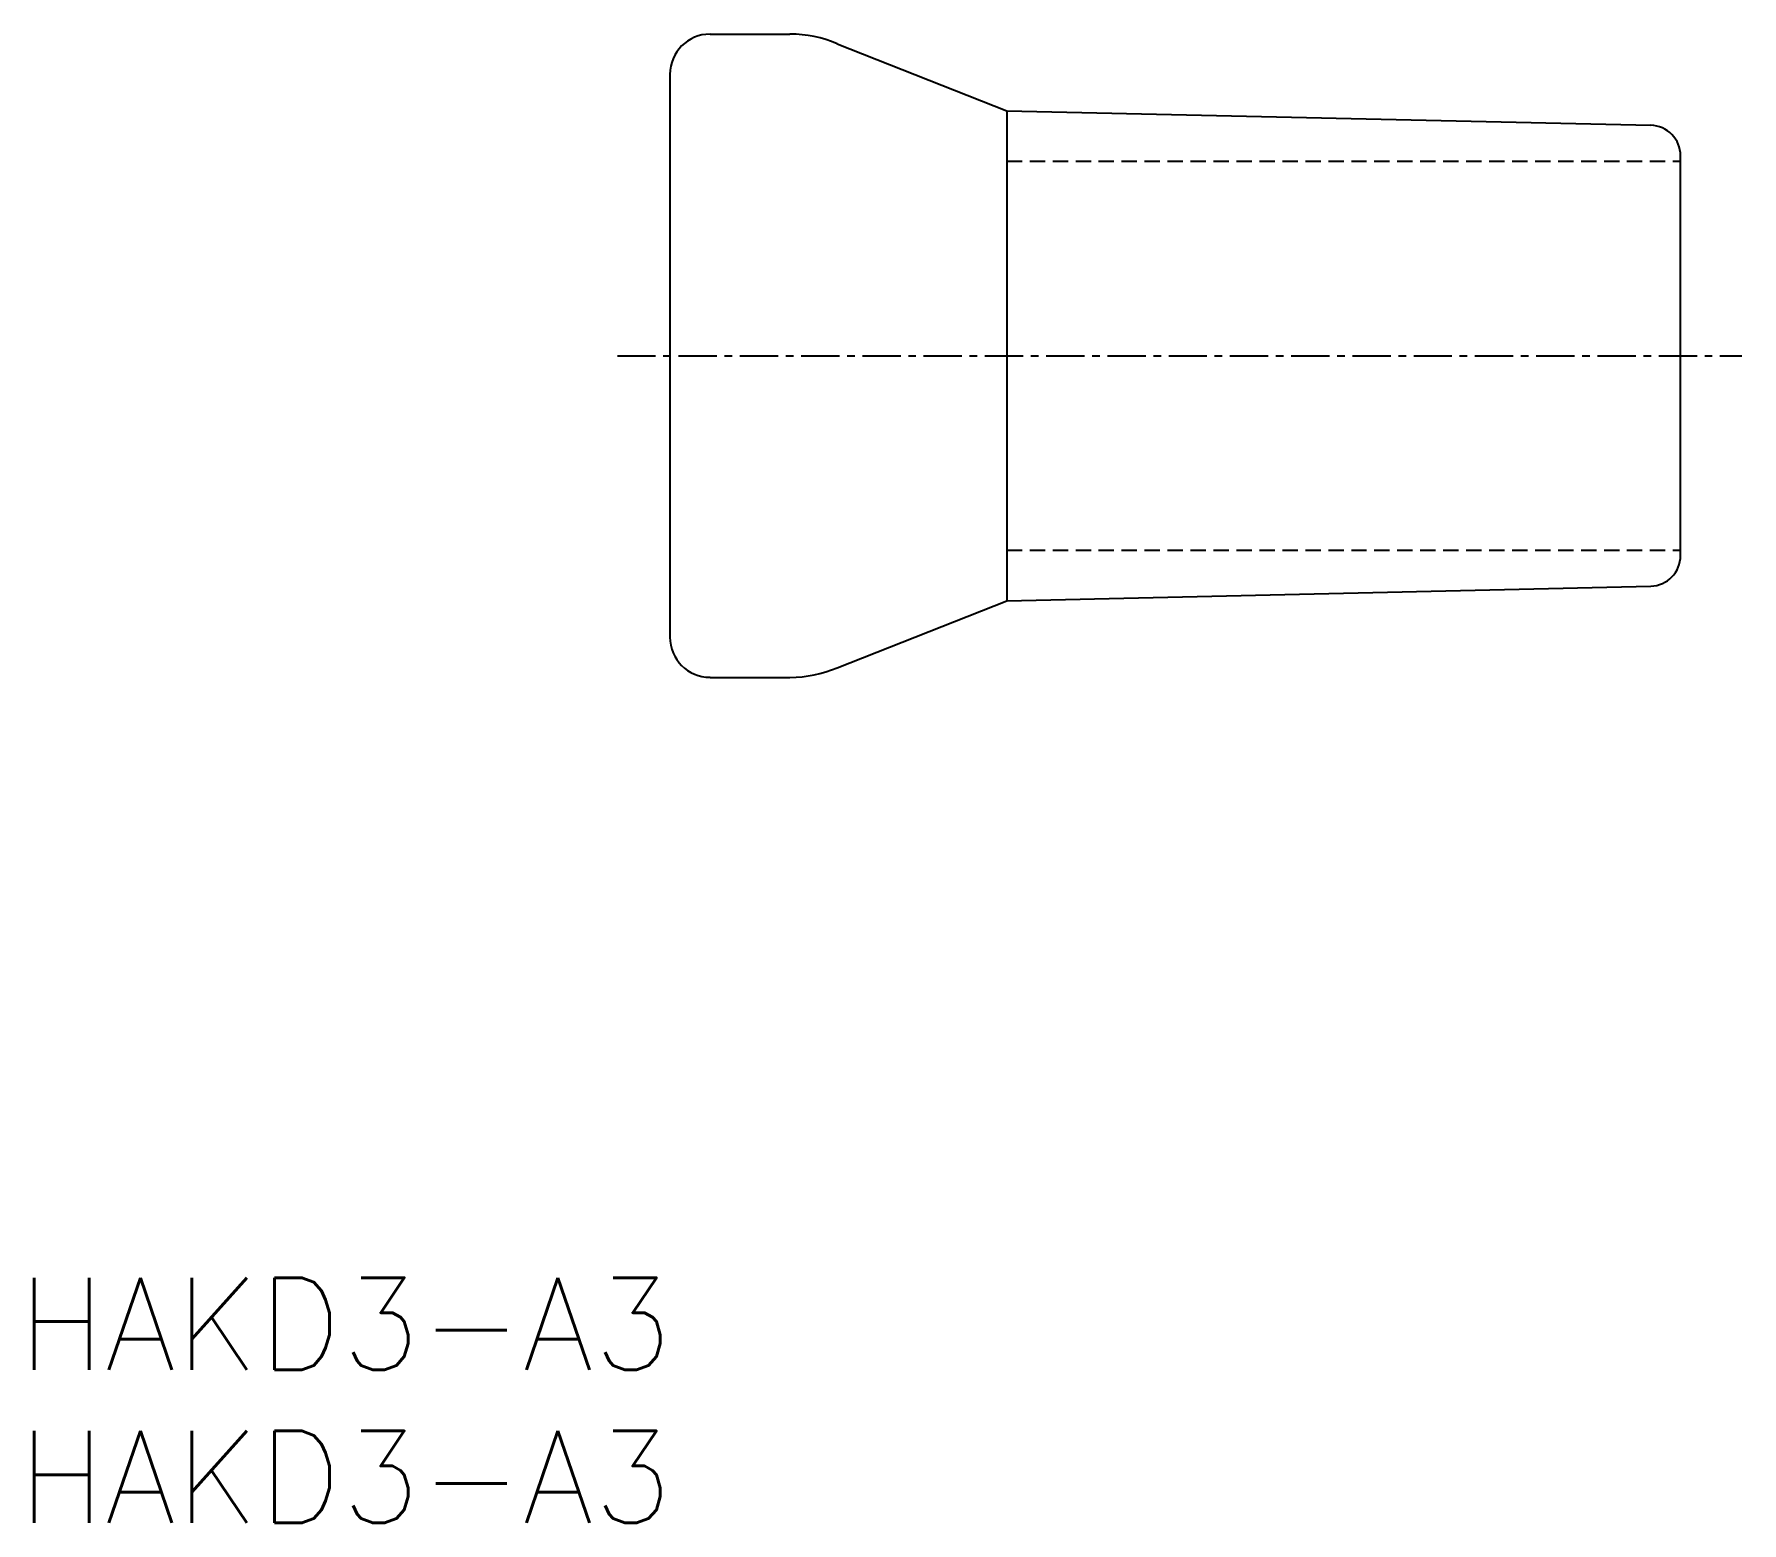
# Model space of a CAD drawing. Extents: x 0.5 to 56.3, y 0 to 48.6.
import ezdxf
from ezdxf.enums import TextEntityAlignment as Align

# ---------------------------------------------------------------- set-up
doc = ezdxf.new("R2010")
doc.units = 0
doc.linetypes.add('CENTER', pattern=[2, 1.25, -0.25, 0.25, -0.25])
doc.linetypes.add('DASHED', pattern=[0.75, 0.5, -0.25])
doc.layers.get('0').update_dxf_attribs({"linetype": 'CONTINUOUS'})
doc.layers.add('CENTER', color=1, linetype='CENTER')
doc.styles.get("Standard").update_dxf_attribs({"font": 'txt.shx', "bigfont": '@extfont2.shx'})

msp = doc.modelspace()

# ---------------------------------------------------------------- linework, layer by layer
for p, q in [((22.582, 48.606), (25.191, 48.606)), ((26.735, 48.291), (32.27, 46.106)), ((21.27, 47.294), (21.27, 28.919)), ((21.27, 47.294), (21.27, 28.919)), ((21.27, 47.294), (21.27, 28.919)), ((21.27, 47.294), (21.27, 28.919)), ((32.27, 46.106), (53.294, 45.63)), ((32.27, 30.107), (53.294, 30.583)), ((26.733, 27.92), (32.27, 30.107)), ((22.582, 27.606), (25.192, 27.606))]:
    msp.add_line(p, q)
at = {"color": 7, "linetype": 'CONTINUOUS'}
for p, q in [((32.27, 46.106), (32.27, 30.107)), ((54.27, 31.583), (54.27, 44.63))]:
    msp.add_line(p, q, dxfattribs=at)
at = {"color": 3, "linetype": 'DASHED'}
for p, q in [((32.27, 44.456), (54.27, 44.456)), ((32.27, 31.756), (54.27, 31.756))]:
    msp.add_line(p, q, dxfattribs=at)
for centre, radius, start, end in [((22.582, 47.294), 1.312, 90, 180), ((25.191, 44.669), 3.938, 66.9109, 90), ((22.582, 28.919), 1.312, 180, 270), ((25.192, 31.544), 3.938, 270, 293.0389)]:
    msp.add_arc(centre, radius, start, end)
at = {"color": 7, "linetype": 'CONTINUOUS'}
for centre, start, end in [((53.27, 44.63), 0, 88.638), ((53.27, 31.583), 271.3639, 0)]:
    msp.add_arc(centre, 1, start, end, dxfattribs=at)
at = {"layer": 'CENTER', "color": 1, "linetype": 'CENTER'}
msp.add_line((19.556, 38.106), (56.27, 38.106), dxfattribs=at)

# ---------------------------------------------------------------- texts
at = {"color": 7, "linetype": 'CONTINUOUS'}
for p in [(0, 6.5), (0, 1.5)]:
    msp.add_text('HAKD3-A3', height=3, dxfattribs=at).set_placement(p, align=Align.MIDDLE_LEFT)

doc.saveas('drawing.dxf')
